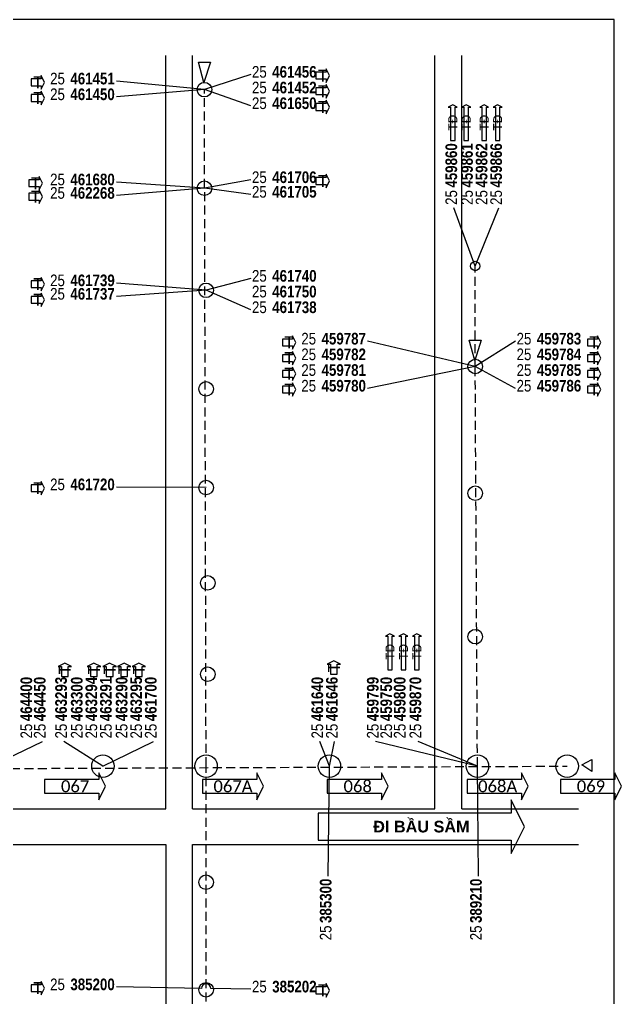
# Model space of a CAD drawing. Header units: metres. Extents: x 429925 to 893472, y 1245258 to 2552490.
# Drawn here: x 443669.6 to 443882.6, y 1266350 to 1266696.2 of the extents above; entities that cross this region are included whole.
import ezdxf

# ---------------------------------------------------------------- set-up
doc = ezdxf.new("R2010")
doc.units = ezdxf.units.M
doc.linetypes.add('HIDDEN2', pattern=[4.7625, 3.175, -1.5875])
doc.layers.add('CONNECTOR', color=7, linetype='Continuous')
doc.layers.add('DATA_GRAPHIC', color=7, linetype='Continuous')
doc.styles.get("Standard").update_dxf_attribs({"font": 'arial.ttf'})

msp = doc.modelspace()

# ---------------------------------------------------------------- hatches: boundary and pattern name
at = {"layer": 'CONNECTOR'}
h = msp.add_hatch(color=254, dxfattribs=at)
h.paths.add_polyline_path([(443707.53, 1266196.34), (443707.53, 1266148.59), (443707.53, 1266175.88), (443880.07, 1266175.88), (443880.07, 1266196.34)], flags=17)
h.paths.add_polyline_path([(443625.37, 1266148.59), (443707.53, 1266148.59)], flags=0)
h.paths.add_polyline_path([(443707.53, 1266175.88), (443880.07, 1266175.88)], flags=0)
edge = h.paths.add_edge_path(flags=16)
edge.add_line((443625.37, 1266148.59), (443707.53, 1266148.59))
edge.add_line((443625.37, 1266196.34), (443625.37, 1266148.59))
edge.add_line((443707.53, 1266196.34), (443625.37, 1266196.34))
edge.add_line((443707.53, 1266196.34), (443707.53, 1266175.88))
edge.add_line((443707.53, 1266175.88), (443707.53, 1266148.59))
edge = h.paths.add_edge_path(flags=17)
edge.add_line((443707.53, 1266148.59), (443707.53, 1266196.34))
edge.add_line((443707.53, 1266196.34), (443625.37, 1266196.34))
edge.add_line((443625.37, 1266196.34), (443625.37, 1266148.59))
edge.add_line((443707.53, 1266148.59), (443625.37, 1266148.59))
h.paths.add_polyline_path([(443625.37, 1266136.65), (443707.53, 1266136.65)], flags=16)
edge = h.paths.add_edge_path(flags=17)
edge.add_line((443625.37, 1266136.65), (443707.53, 1266136.65))
edge.add_line((443625.37, 1266136.65), (443625.37, 1266124.71))
edge.add_line((443625.37, 1266124.71), (443707.53, 1266124.71))
edge.add_line((443707.53, 1266124.71), (443707.53, 1266136.65))
edge = h.paths.add_edge_path(flags=16)
edge.add_line((443707.53, 1266196.34), (443707.53, 1266175.88))
edge.add_line((443880.07, 1266196.34), (443707.53, 1266196.34))
edge.add_line((443880.07, 1266175.88), (443880.07, 1266196.34))
edge.add_line((443707.53, 1266175.88), (443880.07, 1266175.88))
h.paths.add_polyline_path([(443707.53, 1266142.22), (443707.53, 1266148.59), (443728.85, 1266148.59), (443728.85, 1266142.22), (443728.85, 1266132.67), (443707.53, 1266132.67)], flags=17)
h.paths.add_polyline_path([(443773.43, 1266148.59), (443773.43, 1266142.22)], flags=16)
h.paths.add_polyline_path([(443773.43, 1266142.22), (443773.43, 1266132.67)], flags=16)
edge = h.paths.add_edge_path(flags=17)
edge.add_line((443728.86, 1266142.22), (443728.86, 1266148.59))
edge.add_line((443728.86, 1266148.59), (443773.43, 1266148.59))
edge.add_line((443773.43, 1266148.59), (443857.79, 1266148.59))
edge.add_line((443857.79, 1266148.59), (443857.79, 1266142.22))
edge.add_line((443857.79, 1266132.67), (443857.79, 1266142.22))
edge.add_line((443773.43, 1266132.67), (443857.79, 1266132.67))
edge.add_line((443728.86, 1266132.67), (443773.43, 1266132.67))
edge.add_line((443728.86, 1266132.67), (443728.86, 1266142.22))
h.paths.add_polyline_path([(443857.77, 1266142.22), (443857.77, 1266148.59), (443880.06, 1266148.59), (443880.06, 1266142.22), (443880.06, 1266132.67), (443857.77, 1266132.67)], flags=17)
h.paths.add_polyline_path([(443760.12, 1266124.71), (443807.77, 1266124.71), (443807.77, 1266132.67), (443760.12, 1266132.67)], flags=16)
edge = h.paths.add_edge_path()
edge.add_line((443735.21, 1266132.67), (443707.53, 1266132.67))
edge.add_line((443707.53, 1266132.67), (443707.53, 1266124.71))
edge.add_line((443707.53, 1266124.71), (443735.21, 1266124.71))
edge.add_line((443735.23, 1266124.71), (443760.13, 1266124.71))
edge.add_line((443760.13, 1266124.71), (443760.13, 1266132.67))
edge.add_line((443760.13, 1266132.67), (443735.23, 1266132.67))
edge.add_line((443836.29, 1266132.67), (443807.76, 1266132.67))
edge.add_line((443807.76, 1266132.67), (443807.76, 1266124.71))
edge.add_line((443807.76, 1266124.71), (443836.29, 1266124.71))
edge.add_line((443836.3, 1266132.67), (443880.09, 1266132.67))
edge.add_line((443880.09, 1266132.67), (443880.09, 1266124.71))
edge.add_line((443880.09, 1266124.71), (443836.3, 1266124.71))
edge.add_arc((443499.07, 1266392.08), 7.02, 0, 360)

# ---------------------------------------------------------------- linework, layer by layer
at = {"color": 9, "linetype": 'Continuous'}
for p, q in [((443721.32, 1266416.81), (443721.32, 1266683.51)), ((443730.85, 1266416.81), (443730.85, 1266683.51)), ((443816.57, 1266416.81), (443816.57, 1266683.51)), ((443826.1, 1266416.81), (443826.1, 1266683.51)), ((443848.32, 1266410.46), (443843.56, 1266419.98)), ((443843.56, 1266419.98), (443843.56, 1266415.22)), ((443613.37, 1266416.81), (443721.32, 1266416.81)), ((443730.85, 1266416.81), (443816.57, 1266416.81)), ((443826.1, 1266416.81), (443867.37, 1266416.81)), ((443843.56, 1266415.22), (443775.3, 1266415.22)), ((443843.56, 1266400.93), (443848.32, 1266410.46)), ((443775.3, 1266405.7), (443843.56, 1266405.7)), ((443843.56, 1266405.7), (443843.56, 1266400.93)), ((443524.47, 1266404.11), (443721.32, 1266404.11)), ((443721.32, 1266404.11), (443721.32, 1266251.71)), ((443730.85, 1266404.11), (443867.37, 1266404.11)), ((443730.85, 1266251.71), (443730.85, 1266404.11))]:
    msp.add_line(p, q, dxfattribs=at)
for points in [[(443067.27, 1266124.71), (443880.07, 1266124.71), (443880.07, 1266696.21), (443067.27, 1266696.21)], [(443734.86, 1266673.98), (443732.91, 1266681.15), (443737.2, 1266681.15)], [(443830.67, 1266575.56), (443828.72, 1266582.73), (443833, 1266582.73)], [(443868.55, 1266432.32), (443872.14, 1266434.27), (443872.14, 1266429.99)], [(443775.3, 1266405.7), (443843.56, 1266405.7), (443843.56, 1266400.93), (443848.32, 1266410.46), (443843.56, 1266419.98), (443843.56, 1266415.22), (443775.3, 1266415.22)]]:
    msp.add_lwpolyline(points, close=True, dxfattribs=at)
at = {"color": 7, "linetype": 'Continuous'}
for points in [[(443774.5, 1266675.17), (443778.08, 1266675.17), (443778.08, 1266673.98), (443779.27, 1266676.36), (443778.08, 1266678.75), (443778.08, 1266677.56), (443774.5, 1266677.56)], [(443673.7, 1266672.79), (443677.27, 1266672.79), (443677.27, 1266671.6), (443678.46, 1266673.98), (443677.27, 1266676.36), (443677.27, 1266675.17), (443673.7, 1266675.17)], [(443774.5, 1266669.62), (443778.08, 1266669.62), (443778.08, 1266668.43), (443779.27, 1266670.81), (443778.08, 1266673.19), (443778.08, 1266672), (443774.5, 1266672)], [(443673.7, 1266667.24), (443677.27, 1266667.24), (443677.27, 1266666.05), (443678.46, 1266668.43), (443677.27, 1266670.81), (443677.27, 1266669.62), (443673.7, 1266669.62)], [(443774.5, 1266664.06), (443778.08, 1266664.06), (443778.08, 1266662.87), (443779.27, 1266665.25), (443778.08, 1266667.63), (443778.08, 1266666.44), (443774.5, 1266666.44)], [(443823.72, 1266653.35), (443823.72, 1266665.25), (443824.51, 1266665.25), (443822.92, 1266666.05), (443821.34, 1266665.25), (443822.13, 1266665.25), (443822.13, 1266653.35)], [(443828.48, 1266653.35), (443828.48, 1266665.25), (443829.27, 1266665.25), (443827.69, 1266666.05), (443826.1, 1266665.25), (443826.89, 1266665.25), (443826.89, 1266653.35)], [(443834.83, 1266653.35), (443834.83, 1266665.25), (443835.62, 1266665.25), (443834.04, 1266666.05), (443832.45, 1266665.25), (443833.24, 1266665.25), (443833.24, 1266653.35)], [(443839.59, 1266653.35), (443839.59, 1266665.25), (443840.39, 1266665.25), (443838.8, 1266666.05), (443837.21, 1266665.25), (443838, 1266665.25), (443838, 1266653.35)], [(443672.9, 1266637.07), (443676.48, 1266637.07), (443676.48, 1266635.88), (443677.67, 1266638.26), (443676.48, 1266640.65), (443676.48, 1266639.46), (443672.9, 1266639.46)], [(443774.5, 1266637.87), (443778.08, 1266637.87), (443778.08, 1266636.68), (443779.27, 1266639.06), (443778.08, 1266641.44), (443778.08, 1266640.25), (443774.5, 1266640.25)], [(443672.9, 1266632.31), (443676.48, 1266632.31), (443676.48, 1266631.12), (443677.67, 1266633.5), (443676.48, 1266635.88), (443676.48, 1266634.69), (443672.9, 1266634.69)], [(443673.7, 1266601.36), (443677.27, 1266601.36), (443677.27, 1266600.16), (443678.46, 1266602.55), (443677.27, 1266604.93), (443677.27, 1266603.74), (443673.7, 1266603.74)], [(443673.7, 1266595.8), (443677.27, 1266595.8), (443677.27, 1266594.61), (443678.46, 1266596.99), (443677.27, 1266599.37), (443677.27, 1266598.18), (443673.7, 1266598.18)], [(443762.6, 1266580.72), (443766.17, 1266580.72), (443766.17, 1266579.53), (443767.36, 1266581.91), (443766.17, 1266584.29), (443766.17, 1266583.1), (443762.6, 1266583.1)], [(443870.55, 1266580.72), (443874.12, 1266580.72), (443874.12, 1266579.53), (443875.31, 1266581.91), (443874.12, 1266584.29), (443874.12, 1266583.1), (443870.55, 1266583.1)], [(443762.6, 1266575.16), (443766.17, 1266575.16), (443766.17, 1266573.97), (443767.36, 1266576.35), (443766.17, 1266578.73), (443766.17, 1266577.54), (443762.6, 1266577.54)], [(443870.55, 1266575.16), (443874.12, 1266575.16), (443874.12, 1266573.97), (443875.31, 1266576.35), (443874.12, 1266578.73), (443874.12, 1266577.54), (443870.55, 1266577.54)], [(443762.6, 1266569.61), (443766.17, 1266569.61), (443766.17, 1266568.41), (443767.36, 1266570.8), (443766.17, 1266573.18), (443766.17, 1266571.99), (443762.6, 1266571.99)], [(443870.55, 1266569.61), (443874.12, 1266569.61), (443874.12, 1266568.41), (443875.31, 1266570.8), (443874.12, 1266573.18), (443874.12, 1266571.99), (443870.55, 1266571.99)], [(443762.6, 1266564.05), (443766.17, 1266564.05), (443766.17, 1266562.86), (443767.36, 1266565.24), (443766.17, 1266567.62), (443766.17, 1266566.43), (443762.6, 1266566.43)], [(443870.55, 1266564.05), (443874.12, 1266564.05), (443874.12, 1266562.86), (443875.31, 1266565.24), (443874.12, 1266567.62), (443874.12, 1266566.43), (443870.55, 1266566.43)], [(443673.7, 1266529.12), (443677.27, 1266529.12), (443677.27, 1266527.93), (443678.46, 1266530.31), (443677.27, 1266532.7), (443677.27, 1266531.51), (443673.7, 1266531.51)], [(443801.49, 1266466.02), (443801.49, 1266477.93), (443802.29, 1266477.93), (443800.7, 1266478.72), (443799.11, 1266477.93), (443799.9, 1266477.93), (443799.9, 1266466.02)], [(443806.25, 1266466.02), (443806.25, 1266477.93), (443807.05, 1266477.93), (443805.46, 1266478.72), (443803.87, 1266477.93), (443804.67, 1266477.93), (443804.67, 1266466.02)], [(443811.02, 1266466.02), (443811.02, 1266477.93), (443811.81, 1266477.93), (443810.22, 1266478.72), (443808.64, 1266477.93), (443809.43, 1266477.93), (443809.43, 1266466.02)], [(443686.8, 1266463.64), (443686.8, 1266467.21), (443687.99, 1266467.21), (443685.6, 1266468.4), (443683.22, 1266467.21), (443684.41, 1266467.21), (443684.41, 1266463.64)], [(443697.11, 1266463.64), (443697.11, 1266467.21), (443698.3, 1266467.21), (443695.92, 1266468.4), (443693.54, 1266467.21), (443694.73, 1266467.21), (443694.73, 1266463.64)], [(443702.67, 1266463.64), (443702.67, 1266467.21), (443703.86, 1266467.21), (443701.48, 1266468.4), (443699.1, 1266467.21), (443700.29, 1266467.21), (443700.29, 1266463.64)], [(443707.83, 1266463.64), (443707.83, 1266467.21), (443709.02, 1266467.21), (443706.64, 1266468.4), (443704.26, 1266467.21), (443705.45, 1266467.21), (443705.45, 1266463.64)], [(443712.99, 1266463.64), (443712.99, 1266467.21), (443714.18, 1266467.21), (443711.8, 1266468.4), (443709.42, 1266467.21), (443710.61, 1266467.21), (443710.61, 1266463.64)], [(443782.05, 1266464.43), (443782.05, 1266468.01), (443783.24, 1266468.01), (443780.85, 1266469.2), (443778.47, 1266468.01), (443779.66, 1266468.01), (443779.66, 1266464.43)], [(443678.46, 1266422.36), (443697.67, 1266422.36), (443697.67, 1266419.98), (443700.05, 1266424.75), (443697.67, 1266429.51), (443697.67, 1266427.13), (443678.46, 1266427.13)], [(443734.34, 1266422.36), (443753.55, 1266422.36), (443753.55, 1266419.98), (443755.93, 1266424.75), (443753.55, 1266429.51), (443753.55, 1266427.13), (443734.34, 1266427.13)], [(443778.47, 1266422.36), (443797.68, 1266422.36), (443797.68, 1266419.98), (443800.06, 1266424.75), (443797.68, 1266429.51), (443797.68, 1266427.13), (443778.47, 1266427.13)], [(443828, 1266422.36), (443847.21, 1266422.36), (443847.21, 1266419.98), (443849.59, 1266424.75), (443847.21, 1266429.51), (443847.21, 1266427.13), (443828, 1266427.13)], [(443861.02, 1266422.36), (443880.23, 1266422.36), (443880.23, 1266419.98), (443882.61, 1266424.75), (443880.23, 1266429.51), (443880.23, 1266427.13), (443861.02, 1266427.13)], [(443673.7, 1266352.12), (443677.27, 1266352.12), (443677.27, 1266350.93), (443678.46, 1266353.31), (443677.27, 1266355.69), (443677.27, 1266354.5), (443673.7, 1266354.5)], [(443774.5, 1266351.32), (443778.08, 1266351.32), (443778.08, 1266350.13), (443779.27, 1266352.51), (443778.08, 1266354.9), (443778.08, 1266353.71), (443774.5, 1266353.71)]]:
    msp.add_lwpolyline(points, close=True, dxfattribs=at)
at = {"color": 9, "linetype": 'Continuous'}
for points in [[(443732.44, 1266671.4, -1), (443737.6, 1266671.4, -1)], [(443732.44, 1266636.48, -1), (443737.6, 1266636.48, -1)], [(443829.2, 1266608.96, -1), (443832.52, 1266608.96, -1)], [(443733.03, 1266600.36, -1), (443738.19, 1266600.36, -1)], [(443828.28, 1266573.38, -1), (443833.44, 1266573.38, -1)], [(443733.03, 1266565.44, -1), (443738.19, 1266565.44, -1)], [(443733.03, 1266530.51, -1), (443738.19, 1266530.51, -1)], [(443828.28, 1266528.53, -1), (443833.44, 1266528.53, -1)], [(443733.63, 1266496.78, -1), (443738.79, 1266496.78, -1)], [(443828.28, 1266477.73, -1), (443833.44, 1266477.73, -1)], [(443733.63, 1266464.43, -1), (443738.79, 1266464.43, -1)], [(443695.13, 1266431.89, -1), (443703.07, 1266431.89, -1)], [(443731.64, 1266431.89, -1), (443739.58, 1266431.89, -1)], [(443775.3, 1266431.89, -1), (443783.24, 1266431.89, -1)], [(443827.69, 1266431.89, -1), (443835.62, 1266431.89, -1)], [(443859.44, 1266431.89, -1), (443867.37, 1266431.89, -1)], [(443733.03, 1266390.81, -1), (443738.19, 1266390.81, -1)], [(443733.03, 1266352.71, -1), (443738.19, 1266352.71, -1)]]:
    msp.add_lwpolyline(points, format="xyb", close=True, dxfattribs=at)
at = {"layer": 'CONNECTOR', "linetype": 'Continuous'}
for p, q in [((443751.49, 1266676.76), (443735.02, 1266671.4)), ((443735.02, 1266671.4), (443703.86, 1266674.38)), ((443735.02, 1266671.4), (443703.86, 1266668.82)), ((443751.49, 1266665.65), (443735.02, 1266671.4)), ((443735.02, 1266636.48), (443703.86, 1266638.66)), ((443751.49, 1266639.46), (443735.02, 1266636.48)), ((443735.02, 1266636.48), (443703.86, 1266633.9)), ((443751.49, 1266634.3), (443735.02, 1266636.48)), ((443830.86, 1266608.96), (443823.32, 1266629.53)), ((443830.86, 1266608.96), (443839.2, 1266629.53)), ((443735.61, 1266600.36), (443703.86, 1266602.94)), ((443751.49, 1266604.53), (443735.61, 1266600.36)), ((443735.61, 1266600.36), (443703.86, 1266598.18)), ((443751.49, 1266593.42), (443735.61, 1266600.36)), ((443830.86, 1266573.38), (443792.76, 1266582.31)), ((443845.15, 1266582.31), (443830.86, 1266573.38)), ((443830.86, 1266573.38), (443792.76, 1266565.64)), ((443845.15, 1266565.64), (443830.86, 1266573.38)), ((443735.61, 1266530.51), (443703.86, 1266530.71)), ((443659.41, 1266431.89), (443677.67, 1266440.62)), ((443699.1, 1266431.89), (443685.21, 1266440.62)), ((443699.1, 1266431.89), (443716.96, 1266440.62)), ((443779.27, 1266431.89), (443775.89, 1266440.62)), ((443779.27, 1266431.89), (443781.05, 1266440.62)), ((443831.65, 1266431.89), (443795.54, 1266440.62)), ((443831.65, 1266431.89), (443810.62, 1266440.62)), ((443778.87, 1266393), (443779.27, 1266431.89)), ((443832.05, 1266393), (443831.65, 1266431.89))]:
    msp.add_line(p, q, dxfattribs=at)
at = {"layer": 'CONNECTOR', "linetype": 'HIDDEN2'}
for p, q in [((443735.61, 1266431.89), (443735.02, 1266671.4)), ((443830.86, 1266573.38), (443830.86, 1266608.96)), ((443831.65, 1266431.89), (443830.86, 1266573.38)), ((443628.45, 1266430.9), (443863.4, 1266431.89)), ((443735.61, 1266277.11), (443735.61, 1266431.89))]:
    msp.add_line(p, q, dxfattribs=at)
at = {"layer": 'CONNECTOR', "linetype": 'Continuous'}
msp.add_lwpolyline([(443751.49, 1266352.91), (443737.28, 1266353.15, 1), (443733.94, 1266353.2), (443703.86, 1266353.71)], format="xyb", dxfattribs=at)

# ---------------------------------------------------------------- texts
at = {"attachment_point": 5}
for s, insert, char_height, width in [('\\C7;\\fCalibri|b0|i0|;\\H4.2333171844482;T', (443776.89, 1266676.36), 4.2333, 4.7625), ('\\C7;\\fCalibri|b0|i0|;\\H4.2333171844482;T', (443776.89, 1266670.81), 4.2333, 4.7625), ('\\C7;\\fCalibri|b0|i0|;\\H4.2333171844482;T', (443676.08, 1266668.43), 4.2333, 4.7625), ('\\C7;\\fCalibri|b0|i0|;\\H4.2333171844482;T', (443776.89, 1266665.25), 4.2333, 4.7625), ('\\C7;\\fCalibri|b0|i0|;\\H4.2333171844482;T', (443776.89, 1266639.06), 4.2333, 4.7625), ('\\C7;\\fCalibri|b0|i0|;\\H4.2333171844482;T', (443675.29, 1266638.26), 4.2333, 4.7625), ('\\C7;\\fCalibri|b0|i0|;\\H4.2333171844482;T', (443675.29, 1266633.5), 4.2333, 4.7625), ('\\C7;\\fCalibri|b0|i0|;\\H4.2333171844482;T', (443676.08, 1266602.55), 4.2333, 4.7625), ('\\C7;\\fCalibri|b0|i0|;\\H4.2333171844482;T', (443676.08, 1266596.99), 4.2333, 4.7625), ('\\C7;\\fCalibri|b0|i0|;\\H4.2333171844482;T', (443764.98, 1266576.35), 4.2333, 4.7625), ('\\C7;\\fCalibri|b0|i0|;\\H4.2333171844482;T', (443872.93, 1266576.35), 4.2333, 4.7625), ('\\C7;\\fCalibri|b0|i0|;\\H4.2333171844482;T', (443764.98, 1266570.8), 4.2333, 4.7625), ('\\C7;\\fCalibri|b0|i0|;\\H4.2333171844482;T', (443872.93, 1266570.8), 4.2333, 4.7625), ('\\C7;\\fCalibri|b0|i0|;\\H4.2333171844482;T', (443764.98, 1266565.24), 4.2333, 4.7625), ('\\C7;\\fCalibri|b0|i0|;\\H4.2333171844482;T', (443872.93, 1266565.24), 4.2333, 4.7625), ('\\C7;\\fCalibri|b0|i0|;\\H4.2333171844482;T', (443676.08, 1266530.31), 4.2333, 4.7625), ('\\C7;\\fCalibri|b0|i0|;\\H4.2333171844482;067', (443689.26, 1266424.75), 4.2333, 21.59), ('\\C7;\\fCalibri|b0|i0|;\\H4.2333171844482;067A', (443745.14, 1266424.75), 4.2333, 21.59), ('\\C7;\\fCalibri|b0|i0|;\\H4.2333171844482;068', (443789.27, 1266424.75), 4.2333, 21.59), ('\\C7;\\fCalibri|b0|i0|;\\H4.2333171844482;068A', (443838.8, 1266424.75), 4.2333, 21.59), ('\\C7;\\fCalibri|b0|i0|;\\H4.2333171844482;069', (443871.82, 1266424.75), 4.2333, 21.59), ('\\C7;\\fArial Unicode MS|b1|i0|;\\H4.1092942200601;ĐI BẦU SẦM', (443811.81, 1266410.46), 4.1093, 73.025), ('\\C7;\\fCalibri|b0|i0|;\\H4.2333171844482;T', (443776.89, 1266352.51), 4.2333, 4.7625)]:
    msp.add_mtext(s, dxfattribs=dict(at, insert=insert, char_height=char_height, width=width))
at = {"attachment_point": 5, "rotation": 90}
for s, insert, char_height, width in [('\\C7;\\fCalibri|b0|i0|;\\H3.1749515533447;TĐ', (443827.69, 1266659.7), 3.175, 12.7), ('\\C7;\\fCalibri|b0|i0|;\\H3.1749515533447;TĐ', (443834.04, 1266659.7), 3.175, 12.7), ('\\C7;\\fCalibri|b0|i0|;\\H3.1749515533447;TĐ', (443838.8, 1266659.7), 3.175, 12.7), ('\\C7;\\fCalibri|b0|i0|;\\H3.1749515533447;TĐ', (443800.7, 1266472.37), 3.175, 12.7), ('\\C7;\\fCalibri|b0|i0|;\\H3.1749515533447;TĐ', (443805.46, 1266472.37), 3.175, 12.7), ('\\C7;\\fCalibri|b0|i0|;\\H4.2333171844482;T', (443685.6, 1266466.02), 4.2333, 4.7625), ('\\C7;\\fCalibri|b0|i0|;\\H4.2333171844482;T', (443695.92, 1266466.02), 4.2333, 4.7625), ('\\C7;\\fCalibri|b0|i0|;\\H4.2333171844482;T', (443701.48, 1266466.02), 4.2333, 4.7625), ('\\C7;\\fCalibri|b0|i0|;\\H4.2333171844482;T', (443706.64, 1266466.02), 4.2333, 4.7625)]:
    msp.add_mtext(s, dxfattribs=dict(at, insert=insert, char_height=char_height, width=width))
at = {"layer": 'CONNECTOR', "char_height": 4.2333, "width": 4.7625, "attachment_point": 5}
for insert in [(443676.08, 1266673.98), (443764.98, 1266581.91), (443872.93, 1266581.91), (443676.08, 1266353.31)]:
    msp.add_mtext('\\C7;\\fCalibri|b0|i0|;\\H4.2333171844482;T', dxfattribs=dict(at, insert=insert))
at = {"layer": 'CONNECTOR', "attachment_point": 5, "rotation": 90}
for s, insert, char_height, width in [('\\C7;\\fCalibri|b0|i0|;\\H3.1749515533447;TĐ', (443822.92, 1266659.7), 3.175, 12.7), ('\\C7;\\fCalibri|b0|i0|;\\H3.1749515533447;TĐ', (443810.22, 1266472.37), 3.175, 12.7), ('\\C7;\\fCalibri|b0|i0|;\\H4.2333171844482;T', (443780.85, 1266466.81), 4.2333, 4.7625)]:
    msp.add_mtext(s, dxfattribs=dict(at, insert=insert, char_height=char_height, width=width))
at = {"layer": 'DATA_GRAPHIC', "char_height": 4.1093}
for s, insert, width, attachment_point in [('\\C7;\\fArial Narrow|b0|i0|;\\H4.1092942200601;25', (443754.46, 1266679.75), 6.6993, 2), ('\\C7;\\fArial Narrow|b1|i0|;\\H4.1092942200601;461456', (443774.72, 1266679.75), 17.4645, 3), ('\\C7;\\fArial Narrow|b0|i0|;\\H4.1092942200601;25', (443683.02, 1266677.37), 6.6993, 2), ('\\C7;\\fArial Narrow|b1|i0|;\\H4.1092942200601;461451', (443703.28, 1266677.37), 17.4645, 3), ('\\C7;\\fArial Narrow|b0|i0|;\\H4.1092942200601;25', (443683.02, 1266671.81), 6.6993, 2), ('\\C7;\\fArial Narrow|b1|i0|;\\H4.1092942200601;461450', (443703.28, 1266671.81), 17.4645, 3), ('\\C7;\\fArial Narrow|b0|i0|;\\H4.1092942200601;25', (443754.46, 1266674.19), 6.6993, 2), ('\\C7;\\fArial Narrow|b1|i0|;\\H4.1092942200601;461452', (443774.72, 1266674.19), 17.4645, 3), ('\\C7;\\fArial Narrow|b0|i0|;\\H4.1092942200601;25', (443754.46, 1266668.64), 6.6993, 2), ('\\C7;\\fArial Narrow|b1|i0|;\\H4.1092942200601;461650', (443774.72, 1266668.64), 17.4645, 3), ('\\C7;\\fArial Narrow|b0|i0|;\\H4.1092942200601;25', (443683.02, 1266641.65), 6.6993, 2), ('\\C7;\\fArial Narrow|b1|i0|;\\H4.1092942200601;461680', (443703.28, 1266641.65), 17.4645, 3), ('\\C7;\\fArial Narrow|b0|i0|;\\H4.1092942200601;25', (443754.46, 1266642.44), 6.6993, 2), ('\\C7;\\fArial Narrow|b1|i0|;\\H4.1092942200601;461706', (443774.72, 1266642.44), 17.4645, 3), ('\\C7;\\fArial Narrow|b0|i0|;\\H4.1092942200601;25', (443754.46, 1266637.28), 6.6993, 2), ('\\C7;\\fArial Narrow|b1|i0|;\\H4.1092942200601;461705', (443774.72, 1266637.28), 17.4645, 3), ('\\C7;\\fArial Narrow|b0|i0|;\\H4.1092942200601;25', (443683.02, 1266636.89), 6.6993, 2), ('\\C7;\\fArial Narrow|b1|i0|;\\H4.1092942200601;462268', (443703.28, 1266636.89), 17.4645, 3), ('\\C7;\\fArial Narrow|b0|i0|;\\H4.1092942200601;25', (443683.02, 1266605.93), 6.6993, 2), ('\\C7;\\fArial Narrow|b1|i0|;\\H4.1092942200601;461739', (443703.28, 1266605.93), 17.4645, 3), ('\\C7;\\fArial Narrow|b0|i0|;\\H4.1092942200601;25', (443754.46, 1266607.52), 6.6993, 2), ('\\C7;\\fArial Narrow|b1|i0|;\\H4.1092942200601;461740', (443774.72, 1266607.52), 17.4645, 3), ('\\C7;\\fArial Narrow|b0|i0|;\\H4.1092942200601;25', (443683.02, 1266601.17), 6.6993, 2), ('\\C7;\\fArial Narrow|b1|i0|;\\H4.1092942200601;461737', (443703.28, 1266601.17), 17.4645, 3), ('\\C7;\\fArial Narrow|b0|i0|;\\H4.1092942200601;25', (443754.46, 1266601.96), 6.6993, 2), ('\\C7;\\fArial Narrow|b1|i0|;\\H4.1092942200601;461750', (443774.72, 1266601.96), 17.4645, 3), ('\\C7;\\fArial Narrow|b0|i0|;\\H4.1092942200601;25', (443754.46, 1266596.41), 6.6993, 2), ('\\C7;\\fArial Narrow|b1|i0|;\\H4.1092942200601;461738', (443774.72, 1266596.41), 17.4645, 3), ('\\C7;\\fArial Narrow|b0|i0|;\\H4.1092942200601;25', (443771.92, 1266585.29), 6.6993, 2), ('\\C7;\\fArial Narrow|b1|i0|;\\H4.1092942200601;459787', (443792.18, 1266585.29), 17.4645, 3), ('\\C7;\\fArial Narrow|b0|i0|;\\H4.1092942200601;25', (443848.12, 1266585.29), 6.6993, 2), ('\\C7;\\fArial Narrow|b1|i0|;\\H4.1092942200601;459783', (443868.38, 1266585.29), 17.4645, 3), ('\\C7;\\fArial Narrow|b0|i0|;\\H4.1092942200601;25', (443771.92, 1266579.74), 6.6993, 2), ('\\C7;\\fArial Narrow|b1|i0|;\\H4.1092942200601;459782', (443792.18, 1266579.74), 17.4645, 3), ('\\C7;\\fArial Narrow|b0|i0|;\\H4.1092942200601;25', (443848.12, 1266579.74), 6.6993, 2), ('\\C7;\\fArial Narrow|b1|i0|;\\H4.1092942200601;459784', (443868.38, 1266579.74), 17.4645, 3), ('\\C7;\\fArial Narrow|b0|i0|;\\H4.1092942200601;25', (443771.92, 1266574.18), 6.6993, 2), ('\\C7;\\fArial Narrow|b1|i0|;\\H4.1092942200601;459781', (443792.18, 1266574.18), 17.4645, 3), ('\\C7;\\fArial Narrow|b0|i0|;\\H4.1092942200601;25', (443848.12, 1266574.18), 6.6993, 2), ('\\C7;\\fArial Narrow|b1|i0|;\\H4.1092942200601;459785', (443868.38, 1266574.18), 17.4645, 3), ('\\C7;\\fArial Narrow|b0|i0|;\\H4.1092942200601;25', (443771.92, 1266568.62), 6.6993, 2), ('\\C7;\\fArial Narrow|b1|i0|;\\H4.1092942200601;459780', (443792.18, 1266568.62), 17.4645, 3), ('\\C7;\\fArial Narrow|b0|i0|;\\H4.1092942200601;25', (443848.12, 1266568.62), 6.6993, 2), ('\\C7;\\fArial Narrow|b1|i0|;\\H4.1092942200601;459786', (443868.38, 1266568.62), 17.4645, 3), ('\\C7;\\fArial Narrow|b0|i0|;\\H4.1092942200601;25', (443683.02, 1266533.7), 6.6993, 2), ('\\C7;\\fArial Narrow|b1|i0|;\\H4.1092942200601;461720', (443703.28, 1266533.7), 17.4645, 3), ('\\C7;\\fArial Narrow|b0|i0|;\\H4.1092942200601;25', (443683.02, 1266356.69), 6.6993, 2), ('\\C7;\\fArial Narrow|b1|i0|;\\H4.1092942200601;385200', (443703.28, 1266356.69), 17.4645, 3), ('\\C7;\\fArial Narrow|b0|i0|;\\H4.1092942200601;25', (443754.46, 1266355.9), 6.6993, 2), ('\\C7;\\fArial Narrow|b1|i0|;\\H4.1092942200601;385202', (443774.72, 1266355.9), 17.4645, 3)]:
    msp.add_mtext(s, dxfattribs=dict(at, insert=insert, width=width, attachment_point=attachment_point))
at = {"layer": 'DATA_GRAPHIC', "rotation": 90}
for s, insert, char_height, width, attachment_point in [('\\C7;\\fArial Narrow|b1|i0|;\\H4.1092942200601;459860', (443820.33, 1266652.42), 4.1093, 17.6133, 3), ('\\C7;\\fArial Narrow|b1|i0|;\\H4.1092942200601;459861', (443825.89, 1266652.42), 4.1093, 17.6133, 3), ('\\C7;\\fArial Narrow|b1|i0|;\\H4.1092942200601;459862', (443831.05, 1266652.42), 4.1093, 17.6133, 3), ('\\C7;\\fArial Narrow|b1|i0|;\\H4.1092942200601;459866', (443836.21, 1266652.42), 4.1093, 17.6133, 3), ('\\C7;\\fArial Narrow|b0|i0|;\\H4.1092942200601;25', (443820.33, 1266633.21), 4.1093, 6.9081, 2), ('\\C7;\\fArial Narrow|b0|i0|;\\H4.1092942200601;25', (443825.89, 1266633.21), 4.1093, 6.9081, 2), ('\\C7;\\fArial Narrow|b0|i0|;\\H4.1092942200601;25', (443831.05, 1266633.21), 4.1093, 6.9081, 2), ('\\C7;\\fArial Narrow|b0|i0|;\\H4.1092942200601;25', (443836.21, 1266633.21), 4.1093, 6.9081, 2), ('\\C7;\\fCalibri|b0|i0|;\\H4.2333171844482;T', (443711.8, 1266466.02), 4.2333, 4.7625, 5), ('\\C7;\\fArial Narrow|b1|i0|;\\H4.1092942200601;464400', (443669.92, 1266463.51), 4.1093, 17.6133, 3), ('\\C7;\\fArial Narrow|b1|i0|;\\H4.1092942200601;464450', (443674.68, 1266463.51), 4.1093, 17.6133, 3), ('\\C7;\\fArial Narrow|b1|i0|;\\H4.1092942200601;463293', (443682.22, 1266463.51), 4.1093, 17.6133, 3), ('\\C7;\\fArial Narrow|b1|i0|;\\H4.1092942200601;463300', (443687.78, 1266463.51), 4.1093, 17.6133, 3), ('\\C7;\\fArial Narrow|b1|i0|;\\H4.1092942200601;463294', (443692.94, 1266463.51), 4.1093, 17.6133, 3), ('\\C7;\\fArial Narrow|b1|i0|;\\H4.1092942200601;463291', (443698.09, 1266463.51), 4.1093, 17.6133, 3), ('\\C7;\\fArial Narrow|b1|i0|;\\H4.1092942200601;463290', (443703.65, 1266463.51), 4.1093, 17.6133, 3), ('\\C7;\\fArial Narrow|b1|i0|;\\H4.1092942200601;463295', (443708.81, 1266463.51), 4.1093, 17.6133, 3), ('\\C7;\\fArial Narrow|b1|i0|;\\H4.1092942200601;461700', (443713.97, 1266463.51), 4.1093, 17.6133, 3), ('\\C7;\\fArial Narrow|b1|i0|;\\H4.1092942200601;461640', (443772.91, 1266463.51), 4.1093, 17.6133, 3), ('\\C7;\\fArial Narrow|b1|i0|;\\H4.1092942200601;461646', (443778.06, 1266463.51), 4.1093, 17.6133, 3), ('\\C7;\\fArial Narrow|b1|i0|;\\H4.1092942200601;459799', (443792.55, 1266463.51), 4.1093, 17.6133, 3), ('\\C7;\\fArial Narrow|b1|i0|;\\H4.1092942200601;459750', (443797.31, 1266463.51), 4.1093, 17.6133, 3), ('\\C7;\\fArial Narrow|b1|i0|;\\H4.1092942200601;459800', (443802.08, 1266463.51), 4.1093, 17.6133, 3), ('\\C7;\\fArial Narrow|b1|i0|;\\H4.1092942200601;459870', (443807.63, 1266463.51), 4.1093, 17.6133, 3), ('\\C7;\\fArial Narrow|b0|i0|;\\H4.1092942200601;25', (443669.92, 1266444.3), 4.1093, 6.9081, 2), ('\\C7;\\fArial Narrow|b0|i0|;\\H4.1092942200601;25', (443674.68, 1266444.3), 4.1093, 6.9081, 2), ('\\C7;\\fArial Narrow|b0|i0|;\\H4.1092942200601;25', (443682.22, 1266444.3), 4.1093, 6.9081, 2), ('\\C7;\\fArial Narrow|b0|i0|;\\H4.1092942200601;25', (443687.78, 1266444.3), 4.1093, 6.9081, 2), ('\\C7;\\fArial Narrow|b0|i0|;\\H4.1092942200601;25', (443692.94, 1266444.3), 4.1093, 6.9081, 2), ('\\C7;\\fArial Narrow|b0|i0|;\\H4.1092942200601;25', (443698.09, 1266444.3), 4.1093, 6.9081, 2), ('\\C7;\\fArial Narrow|b0|i0|;\\H4.1092942200601;25', (443703.65, 1266444.3), 4.1093, 6.9081, 2), ('\\C7;\\fArial Narrow|b0|i0|;\\H4.1092942200601;25', (443708.81, 1266444.3), 4.1093, 6.9081, 2), ('\\C7;\\fArial Narrow|b0|i0|;\\H4.1092942200601;25', (443713.97, 1266444.3), 4.1093, 6.9081, 2), ('\\C7;\\fArial Narrow|b0|i0|;\\H4.1092942200601;25', (443772.91, 1266444.3), 4.1093, 6.9081, 2), ('\\C7;\\fArial Narrow|b0|i0|;\\H4.1092942200601;25', (443778.06, 1266444.3), 4.1093, 6.9081, 2), ('\\C7;\\fArial Narrow|b0|i0|;\\H4.1092942200601;25', (443792.55, 1266444.3), 4.1093, 6.9081, 2), ('\\C7;\\fArial Narrow|b0|i0|;\\H4.1092942200601;25', (443797.31, 1266444.3), 4.1093, 6.9081, 2), ('\\C7;\\fArial Narrow|b0|i0|;\\H4.1092942200601;25', (443802.08, 1266444.3), 4.1093, 6.9081, 2), ('\\C7;\\fArial Narrow|b0|i0|;\\H4.1092942200601;25', (443807.63, 1266444.3), 4.1093, 6.9081, 2), ('\\C7;\\fArial Narrow|b1|i0|;\\H4.1092942200601;385300', (443775.88, 1266392.07), 4.1093, 17.6133, 3), ('\\C7;\\fArial Narrow|b1|i0|;\\H4.1092942200601;389210', (443829.06, 1266392.07), 4.1093, 17.6133, 3), ('\\C7;\\fArial Narrow|b0|i0|;\\H4.1092942200601;25', (443775.88, 1266372.86), 4.1093, 6.9081, 2), ('\\C7;\\fArial Narrow|b0|i0|;\\H4.1092942200601;25', (443829.06, 1266372.86), 4.1093, 6.9081, 2)]:
    msp.add_mtext(s, dxfattribs=dict(at, insert=insert, char_height=char_height, width=width, attachment_point=attachment_point))

doc.saveas('drawing.dxf')
